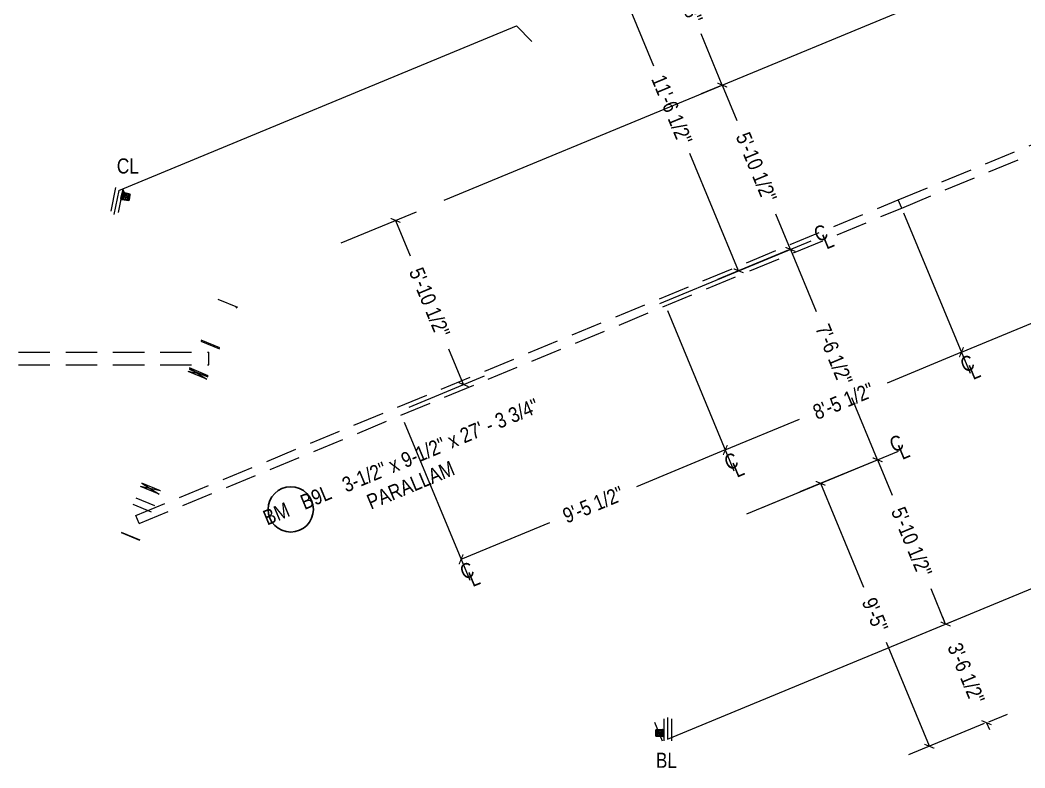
# Model space of a CAD drawing. Header units: inches. Extents: x 23376 to 25615, y 13129 to 14827.
# Drawn here: x 24921.8 to 25320.8, y 13489 to 13786.1 of the extents above; entities that cross this region are included whole.
import ezdxf

# ---------------------------------------------------------------- set-up
doc = ezdxf.new("R2010")
doc.units = ezdxf.units.IN
doc.header["$MEASUREMENT"] = 0
doc.linetypes.add('HIDDEN', pattern=[0.375, 0.25, -0.125])
for name, color, linetype, lineweight in [('BEAM SEAT', 7, 'Continuous', 20), ('BEAMS TEXT', 3, 'Continuous', 20), ('FLOOR BEAMS', 3, 'HIDDEN', 20), ('FOUNDATION', 7, 'Continuous', 30)]:
    doc.layers.add(name, color=color, linetype=linetype, lineweight=lineweight)
doc.layers.add('DIMENSIONS', color=3, linetype='Continuous')
doc.layers.add('DIMENSIONS @ 1', color=3, linetype='Continuous')
doc.styles.add('ARCHENTLTD', font='technical.ttf', dxfattribs={"height": 6})
doc.dimstyles.new('ARCHENTLTD', dxfattribs={"dimscale": 0.05, "dimtxt": 6, "dimasz": 3, "dimexe": 9, "dimexo": 1, "dimgap": 2.5, "dimtad": 0, "dimdec": 1, "dimzin": 1, "dimdsep": 46, "dimlunit": 4, "dimtxsty": 'ARCHENTLTD', "dimblk": 'ARCHTICK', "dimcen": 6, "dimclrd": 256, "dimclre": 256, "dimclrt": 256, "dimazin": 0, "dimtol": 1, "dimtfac": 1, "dimtdec": 1, "dimtofl": 0, "dimtmove": 1, "dimatfit": 3, "dimldrblk": 'ARCHTICK', "dimfxl": 1, "dimfrac": 2, "dimtolj": 1, "dimtzin": 0, "dimlwd": 9, "dimlwe": 9, "dimarcsym": 0})

# ---------------------------------------------------------------- blocks, each defined once
blk = doc.blocks.new('_ArchTick')
at = {"color": 0, "linetype": 'ByBlock', "const_width": 0.15}
blk.add_lwpolyline([(-0.5, -0.5), (0.5, 0.5)], dxfattribs=at)
blk = doc.blocks.new('*D23')
at = {"layer": 'DIMENSIONS', "lineweight": 9}
for p, q in [((25049.36, 13697.64), (25079.22, 13710.01)), ((25070.9, 13706.56), (25076.71, 13692.54)), ((25097.93, 13641.31), (25092.12, 13655.33)), ((25076.39, 13632.39), (25106.25, 13644.75))]:
    blk.add_line(p, q, dxfattribs=at)
at = {"layer": 'DIMENSIONS', "lineweight": 9, "xscale": 3, "yscale": 3, "zscale": 3}
for p, rotation in [((25070.9, 13706.56), 112.4999999999994), ((25097.93, 13641.31), 292.4999999999994)]:
    blk.add_blockref('_ArchTick', p, dxfattribs=dict(at, rotation=rotation))
at = {"layer": 'DIMENSIONS', "lineweight": 9, "insert": (25084.42, 13673.93), "char_height": 6, "attachment_point": 5, "rotation": 292.5, "style": 'ARCHENTLTD'}
blk.add_mtext('\\A1;5\'-10 1/2"', dxfattribs=at)
blk = doc.blocks.new('*D24')
at = {"layer": 'DIMENSIONS', "lineweight": 9}
for p, q in [((25175.83, 13673.57), (25236, 13698.5)), ((25227.69, 13695.05), (25237.89, 13670.42)), ((25262.32, 13611.44), (25252.12, 13636.07)), ((25210.47, 13589.96), (25270.63, 13614.89))]:
    blk.add_line(p, q, dxfattribs=at)
at = {"layer": 'DIMENSIONS', "lineweight": 9, "xscale": 3, "yscale": 3, "zscale": 3}
for p, rotation in [((25227.69, 13695.05), 112.5000000000001), ((25262.32, 13611.44), 292.5000000000001)]:
    blk.add_blockref('_ArchTick', p, dxfattribs=dict(at, rotation=rotation))
at = {"layer": 'DIMENSIONS', "lineweight": 9, "insert": (25245, 13653.25), "char_height": 6, "attachment_point": 5, "rotation": 292.5, "style": 'ARCHENTLTD'}
blk.add_mtext('\\A1;7\'-6 1/2"', dxfattribs=at)
blk = doc.blocks.new('*D25')
at = {"layer": 'DIMENSIONS', "lineweight": 9}
for p, q in [((25215.55, 13592.07), (25270.63, 13614.89)), ((25262.32, 13611.44), (25268.13, 13597.42)), ((25289.35, 13546.19), (25283.54, 13560.21)), ((25242.58, 13526.81), (25297.66, 13549.63))]:
    blk.add_line(p, q, dxfattribs=at)
at = {"layer": 'DIMENSIONS', "lineweight": 9, "xscale": 3, "yscale": 3, "zscale": 3}
for p, rotation in [((25262.32, 13611.44), 112.4999999999988), ((25289.35, 13546.19), 292.4999999999988)]:
    blk.add_blockref('_ArchTick', p, dxfattribs=dict(at, rotation=rotation))
at = {"layer": 'DIMENSIONS', "lineweight": 9, "insert": (25275.83, 13578.81), "char_height": 6, "attachment_point": 5, "rotation": 292.5, "style": 'ARCHENTLTD'}
blk.add_mtext('\\A1;5\'-10 1/2"', dxfattribs=at)
blk = doc.blocks.new('*D26')
at = {"layer": 'DIMENSIONS', "lineweight": 9}
for p, q in [((25289.35, 13546.19), (25288.2, 13548.96)), ((25290.27, 13546.57), (25297.66, 13549.63)), ((25306.51, 13507.37), (25313.9, 13510.43)), ((25305.58, 13506.99), (25306.73, 13504.22))]:
    blk.add_line(p, q, dxfattribs=at)
at = {"layer": 'DIMENSIONS', "lineweight": 9, "xscale": 3, "yscale": 3, "zscale": 3}
for p, rotation in [((25289.35, 13546.19), 292.4999999999997), ((25305.58, 13506.99), 112.4999999999997)]:
    blk.add_blockref('_ArchTick', p, dxfattribs=dict(at, rotation=rotation))
at = {"layer": 'DIMENSIONS', "lineweight": 9, "insert": (25297.47, 13526.59), "char_height": 6, "attachment_point": 5, "rotation": 292.5, "style": 'ARCHENTLTD'}
blk.add_mtext('\\A1;3\'-6 1/2"', dxfattribs=at)
blk = doc.blocks.new('*D27')
at = {"layer": 'DIMENSIONS', "lineweight": 9}
for p, q in [((25199.73, 13759.93), (25192.34, 13756.86)), ((25200.66, 13760.31), (25206.47, 13746.28)), ((25227.69, 13695.05), (25221.88, 13709.08)), ((25226.76, 13694.67), (25219.37, 13691.61))]:
    blk.add_line(p, q, dxfattribs=at)
at = {"layer": 'DIMENSIONS', "lineweight": 9, "xscale": 3, "yscale": 3, "zscale": 3}
for p, rotation in [((25200.66, 13760.31), 112.500000000001), ((25227.69, 13695.05), 292.500000000001)]:
    blk.add_blockref('_ArchTick', p, dxfattribs=dict(at, rotation=rotation))
at = {"layer": 'DIMENSIONS', "lineweight": 9, "insert": (25214.17, 13727.68), "char_height": 6, "attachment_point": 5, "rotation": 292.5, "style": 'ARCHENTLTD'}
blk.add_mtext('\\A1;5\'-10 1/2"', dxfattribs=at)
blk = doc.blocks.new('*D28')
at = {"layer": 'DIMENSIONS', "lineweight": 9}
for p, q in [((25173.82, 13822.67), (25166.36, 13819.58)), ((25174.68, 13823.02), (25183.12, 13802.65)), ((25200.66, 13760.31), (25192.22, 13780.68)), ((25199.73, 13759.93), (25192.34, 13756.86))]:
    blk.add_line(p, q, dxfattribs=at)
at = {"layer": 'DIMENSIONS', "lineweight": 9, "xscale": 3, "yscale": 3, "zscale": 3}
for p, rotation in [((25174.68, 13823.02), 112.500000000001), ((25200.66, 13760.31), 292.500000000001)]:
    blk.add_blockref('_ArchTick', p, dxfattribs=dict(at, rotation=rotation))
at = {"layer": 'DIMENSIONS', "lineweight": 9, "insert": (25187.67, 13791.67), "char_height": 6, "attachment_point": 5, "rotation": 292.5, "style": 'ARCHENTLTD'}
blk.add_mtext('\\A1;5\'-8"', dxfattribs=at)
blk = doc.blocks.new('*D29')
at = {"layer": 'DIMENSIONS', "lineweight": 9}
for p, q in [((25261.46, 13611.09), (25231.39, 13598.65)), ((25239.7, 13602.09), (25256.78, 13560.8)), ((25282.9, 13497.61), (25265.83, 13538.9)), ((25304.66, 13506.61), (25274.58, 13494.17))]:
    blk.add_line(p, q, dxfattribs=at)
at = {"layer": 'DIMENSIONS', "lineweight": 9, "xscale": 3, "yscale": 3, "zscale": 3}
for p, rotation in [((25239.7, 13602.09), 112.4627162867317), ((25282.9, 13497.61), 292.4627162867317)]:
    blk.add_blockref('_ArchTick', p, dxfattribs=dict(at, rotation=rotation))
at = {"layer": 'DIMENSIONS', "lineweight": 9, "insert": (25261.3, 13549.85), "char_height": 6, "attachment_point": 5, "rotation": 292.4627, "style": 'ARCHENTLTD'}
blk.add_mtext('\\A1;9\'-5"', dxfattribs=at)
blk = doc.blocks.new('*D30')
at = {"layer": 'DIMENSIONS', "lineweight": 9}
for p, q in [((25173.75, 13822.64), (25145.81, 13811.06)), ((25154.12, 13814.51), (25173.41, 13767.94)), ((25207.13, 13686.54), (25187.84, 13733.1)), ((25226.76, 13694.67), (25198.81, 13683.09))]:
    blk.add_line(p, q, dxfattribs=at)
at = {"layer": 'DIMENSIONS', "lineweight": 9, "xscale": 3, "yscale": 3, "zscale": 3}
for p, rotation in [((25154.12, 13814.51), 112.5000000000006), ((25207.13, 13686.54), 292.5000000000007)]:
    blk.add_blockref('_ArchTick', p, dxfattribs=dict(at, rotation=rotation))
at = {"layer": 'DIMENSIONS', "lineweight": 9, "insert": (25180.62, 13750.52), "char_height": 6, "attachment_point": 5, "rotation": 292.5, "style": 'ARCHENTLTD'}
blk.add_mtext('\\A1;11\'-6 1/2"', dxfattribs=at)
blk = doc.blocks.new('*D32')
at = {"layer": 'DIMENSIONS', "lineweight": 9}
for p, q in [((25377.18, 13752.92), (25403.59, 13689.16)), ((25272.66, 13709.62), (25299.07, 13645.87)), ((25400.14, 13697.48), (25358.83, 13680.36)), ((25295.62, 13654.18), (25336.94, 13671.3))]:
    blk.add_line(p, q, dxfattribs=at)
at = {"layer": 'DIMENSIONS', "lineweight": 9, "xscale": 3, "yscale": 3, "zscale": 3}
for p, rotation in [((25400.14, 13697.48), 22.50000000000032), ((25295.62, 13654.18), 202.5000000000003)]:
    blk.add_blockref('_ArchTick', p, dxfattribs=dict(at, rotation=rotation))
at = {"layer": 'DIMENSIONS', "lineweight": 9, "insert": (25347.88, 13675.83), "char_height": 6, "attachment_point": 5, "rotation": 22.5, "style": 'ARCHENTLTD'}
blk.add_mtext('\\A1;9\'-5"', dxfattribs=at)
blk = doc.blocks.new('*D33')
at = {"layer": 'DIMENSIONS', "lineweight": 9}
for p, q in [((25272.66, 13709.62), (25299.07, 13645.87)), ((25178.88, 13670.78), (25205.29, 13607.02)), ((25295.62, 13654.18), (25266.09, 13641.95)), ((25201.85, 13615.34), (25231.38, 13627.57))]:
    blk.add_line(p, q, dxfattribs=at)
at = {"layer": 'DIMENSIONS', "lineweight": 9, "xscale": 3, "yscale": 3, "zscale": 3}
for p, rotation in [((25295.62, 13654.18), 22.50000000000032), ((25201.85, 13615.34), 202.5000000000003)]:
    blk.add_blockref('_ArchTick', p, dxfattribs=dict(at, rotation=rotation))
at = {"layer": 'DIMENSIONS', "lineweight": 9, "insert": (25248.74, 13634.76), "char_height": 6, "attachment_point": 5, "rotation": 22.5, "style": 'ARCHENTLTD'}
blk.add_mtext('\\A1;8\'-5 1/2"', dxfattribs=at)
blk = doc.blocks.new('*D34')
at = {"layer": 'DIMENSIONS', "lineweight": 9}
for p, q in [((25178.88, 13670.78), (25205.29, 13607.02)), ((25074.36, 13626.4), (25100.39, 13563.57)), ((25201.85, 13615.34), (25166.65, 13600.76)), ((25096.95, 13571.89), (25132.15, 13586.47))]:
    blk.add_line(p, q, dxfattribs=at)
at = {"layer": 'DIMENSIONS', "lineweight": 9, "xscale": 3, "yscale": 3, "zscale": 3}
for p, rotation in [((25201.85, 13615.34), 22.50000000000032), ((25096.95, 13571.89), 202.5000000000003)]:
    blk.add_blockref('_ArchTick', p, dxfattribs=dict(at, rotation=rotation))
at = {"layer": 'DIMENSIONS', "lineweight": 9, "insert": (25149.4, 13593.61), "char_height": 6, "attachment_point": 5, "rotation": 22.5, "style": 'ARCHENTLTD'}
blk.add_mtext('\\A1;9\'-5 1/2"', dxfattribs=at)

msp = doc.modelspace()

# ---------------------------------------------------------------- linework, layer by layer
for p, q in [((24965.5093, 13716.93313), (24962.93786, 13717.60695)), ((24962.33232, 13717.47008), (24961.89321, 13715.26251)), ((24962.26897, 13715.02284), (24962.03404, 13715.06957)), ((24962.42669, 13717.23204), (24962.04646, 13715.32052)), ((24962.18324, 13715.2913), (24962.04733, 13715.31834)), ((24962.24316, 13715.17681), (24962.13623, 13715.19808)), ((24962.57147, 13717.24749), (24962.1824, 13715.29147)), ((24965.02165, 13714.48157), (24962.19909, 13714.86445)), ((24962.23984, 13715.17682), (24965.04881, 13714.61808)), ((24965.0197, 13714.47535), (24962.27055, 13715.02219)), ((24962.31928, 13715.23096), (24962.30703, 13715.16937)), ((24962.31267, 13715.23396), (24962.3487, 13715.41506)), ((24962.46824, 13717.44502), (24962.33465, 13717.47159)), ((24962.34443, 13715.3936), (24962.65238, 13716.94177)), ((24962.42667, 13717.23607), (24962.46824, 13717.44502)), ((24962.7882, 13716.99521), (24962.47417, 13715.41646)), ((24962.65046, 13716.93213), (24962.7049, 13717.2058)), ((24962.71443, 13717.21749), (24962.73587, 13717.32528)), ((24962.72702, 13717.32423), (24965.47824, 13716.77698)), ((24962.76026, 13717.48415), (24965.50941, 13716.93731)), ((24963.2504, 13716.91132), (24962.93482, 13715.32483)), ((24964.77558, 13716.59989), (24964.46155, 13715.02115)), ((24965.23777, 13716.516), (24964.9222, 13714.92952)), ((24965.09531, 13714.85549), (24965.0197, 13714.47535)), ((24965.44407, 13716.60521), (24965.07756, 13714.76264)), ((24965.40316, 13716.40316), (24965.12803, 13715.01995)), ((24965.50941, 13716.93731), (24965.43336, 13716.55498)), ((25174.23235, 13504.13044), (25176.88584, 13504.28965)), ((25177.03746, 13503.97123), (25174.23235, 13503.97123)), ((25174.23235, 13503.7961), (25174.23235, 13501.91743)), ((25177.03606, 13504.13457), (25174.23305, 13504.13457)), ((25174.23305, 13504.13457), (25174.23305, 13503.74474)), ((25174.23305, 13503.58995), (25174.23305, 13502.17964)), ((25174.41728, 13503.66836), (25174.41728, 13502.05079)), ((25174.88695, 13503.66046), (25174.88695, 13502.05079)), ((25176.44359, 13503.66836), (25176.44359, 13502.05079)), ((25176.91327, 13503.66046), (25176.91327, 13502.05079)), ((25177.02899, 13503.86408), (25177.02899, 13503.97399)), ((25177.03606, 13503.57173), (25177.03606, 13503.85076)), ((25177.03606, 13502.00305), (25177.03606, 13503.58156)), ((25177.17505, 13503.86562), (25177.17505, 13501.87128)), ((25177.31404, 13503.82222), (25177.31404, 13501.87325)), ((25177.31484, 13503.82617), (25177.31484, 13504.03921)), ((25177.31484, 13504.03921), (25177.45105, 13504.03921)), ((25177.45304, 13504.03727), (25177.45304, 13501.78646)), ((25177.09634, 13501.77004), (25174.23235, 13501.77004)), ((25174.23235, 13501.63085), (25177.07537, 13501.45572)), ((25174.23305, 13502.01196), (25174.23305, 13501.62437)), ((25174.23305, 13501.62437), (25177.03606, 13501.62437)), ((25177.02899, 13501.83864), (25177.02899, 13501.77583)), ((25177.03606, 13501.84029), (25177.03606, 13502.02494)), ((25177.03773, 13501.6247), (25177.27727, 13501.6247)), ((25177.09309, 13501.77068), (25177.20212, 13501.77068)), ((25177.17419, 13501.87128), (25177.31277, 13501.87128))]:
    msp.add_line(p, q)
for centre in [(24963.88831, 13715.97317), (25175.63491, 13502.87269)]:
    msp.add_circle(centre, 0.42938)
for centre, radius, start, end in [((24962.81622, 13717.26301), 0.36481, 70.5236503, 169.5543792), ((24962.09102, 13715.25578), 0.19473, 161.8941424, 252.9859446), ((24962.23354, 13715.19347), 0.33081, 173.4165913, 264.0228902), ((24962.16444, 13715.3127), 0.11803, 168.5345666, 256.1710714), ((24962.24577, 13715.24482), 0.06774, 252.6466452, 350.7791008), ((24962.34609, 13715.48619), 0.09234, 269.4266562, 68.0733438), ((24962.8068, 13717.07304), 0.41361, 96.7074995, 156.7871623), ((24962.71025, 13715.39959), 0.23485, 168.2479927, 349.2520073), ((24962.63325, 13717.20882), 0.07342, 357.3753161, 146.8158338), ((24962.69169, 13717.20438), 0.12913, 74.0907127, 156.7077823), ((24962.65243, 13717.02624), 0.09234, 269.4266562, 68.0733438), ((24963.01208, 13716.91699), 0.23838, 358.6365312, 158.8634688), ((24963.64421, 13714.85705), 0.16042, 4.575352, 146.9141092), ((24964.08524, 13717.10889), 0.15198, 189.4709144, 328.0290856), ((24964.69763, 13715.00427), 0.23485, 168.2479927, 349.2520073), ((24964.99946, 13716.52167), 0.23838, 358.6365312, 158.8634688), ((24965.10283, 13714.93841), 0.08503, 72.6111199, 264.8888801), ((24965.40496, 13716.4816), 0.08011, 68.8105185, 268.6894815), ((25174.24659, 13503.66723), 0.08011, 260.0605185, 99.9394815), ((25174.24185, 13502.09475), 0.08503, 263.8611199, 96.1388801), ((25174.65211, 13502.0803), 0.23485, 179.4979927, 0.5020073), ((25174.65211, 13503.62743), 0.23838, 9.8865312, 170.1134688), ((25175.66334, 13504.025), 0.15198, 200.7209144, 339.2790856), ((25176.67843, 13502.0803), 0.23485, 179.4979927, 0.5020073), ((25176.67843, 13503.62743), 0.23838, 9.8865312, 170.1134688), ((25176.93803, 13503.92859), 0.36481, 359.1956208, 98.2263497), ((25177.05249, 13503.66441), 0.09234, 100.6766562, 259.3233438), ((25177.05249, 13502.09419), 0.09234, 100.6766562, 259.3233438), ((25177.10692, 13503.83975), 0.07342, 21.9341662, 171.3746839), ((25176.91021, 13503.74043), 0.41361, 11.9628377, 72.0425005), ((25177.04873, 13503.84679), 0.12913, 12.0422177, 94.6592873), ((25175.65657, 13501.73039), 0.16042, 21.8358908, 164.174648), ((25177.1038, 13501.83789), 0.06774, 177.9708992, 276.1033548), ((25177.10577, 13501.78514), 0.33081, 264.7271098, 355.3334087), ((25177.19681, 13501.88859), 0.11803, 272.5789286, 0.2154334), ((25177.25771, 13501.81845), 0.19473, 275.7640554, 6.8558576)]:
    msp.add_arc(centre, radius, start, end)
at = {"layer": 'BEAM SEAT', "lineweight": 9}
for p, q in [((24993.56369, 13658.55008), (25000.95473, 13655.48861)), ((24988.97149, 13647.46352), (24996.36253, 13644.40206)), ((24967.77965, 13596.30188), (24975.17068, 13593.24041)), ((24969.43043, 13579.38222), (24962.03939, 13582.44369))]:
    msp.add_line(p, q, dxfattribs=at)
at = {"layer": 'BEAMS TEXT', "linetype": 'Continuous', "lineweight": 30, "ltscale": 75}
msp.add_circle((25029.30356, 13591.7411), 9, dxfattribs=at)
at = {"layer": 'DIMENSIONS', "color": 6, "lineweight": 9}
for p, q in [((25090.24511, 13714.57479), (25304.36759, 13803.26722)), ((25178.93754, 13500.45231), (25393.06002, 13589.14475))]:
    msp.add_line(p, q, dxfattribs=at)
at = {"layer": 'FLOOR BEAMS', "color": 3, "ltscale": 50}
for p, q in [((25270.55333, 13714.70329), (25479.3635, 13801.1953)), ((25271.89272, 13711.46971), (25480.70289, 13797.96172)), ((24967.79727, 13589.29763), (25270.55333, 13714.70329)), ((25271.89272, 13711.46971), (25270.55333, 13714.70329)), ((24969.13667, 13586.06405), (25271.89272, 13711.46971)), ((24969.13667, 13586.06405), (24967.79727, 13589.29763))]:
    msp.add_line(p, q, dxfattribs=at)
at = {"layer": 'FLOOR BEAMS', "color": 3, "lineweight": 9, "ltscale": 50}
for p, q in [((24658.68412, 13654.23051), (24996.77447, 13654.23051)), ((24996.77447, 13649.10551), (24996.77447, 13654.23051)), ((24658.68412, 13649.10551), (24996.77447, 13649.10551))]:
    msp.add_line(p, q, dxfattribs=at)
at = {"layer": 'FOUNDATION', "lineweight": 9}
for p, q in [((24960.98823, 13718.40162), (25118.9285, 13783.82263)), ((25125.05144, 13777.69969), (25118.9285, 13783.82263)), ((24959.71258, 13719.67727), (24957.83552, 13710.24063)), ((24960.98823, 13718.40162), (24959.11116, 13708.96498)), ((24962.65494, 13719.092), (24960.77787, 13709.65535)), ((25177.43754, 13508.49013), (25177.43754, 13499.83099)), ((25178.93754, 13509.11145), (25178.93754, 13500.45231)), ((25180.43754, 13508.49013), (25180.43754, 13499.83099))]:
    msp.add_line(p, q, dxfattribs=at)
at = {"layer": 'FOUNDATION', "color": 6, "lineweight": 9}
for p, q in [((24963.88831, 13715.97317), (24962.60502, 13719.07132)), ((25008.23933, 13671.94775), (25000.44968, 13675.17433)), ((25007.67561, 13671.71425), (25007.84072, 13672.11286)), ((25001.14376, 13655.94497), (24993.75272, 13659.00644)), ((24995.97753, 13643.47259), (24988.5865, 13646.53406)), ((24996.55156, 13644.85841), (24988.5865, 13646.53406)), ((24989.13799, 13647.86549), (24995.97753, 13643.47259)), ((24996.55156, 13644.85841), (24989.16052, 13647.91988)), ((24970.19516, 13602.13345), (24977.0347, 13597.74056)), ((24977.60873, 13599.12638), (24970.21769, 13602.18784)), ((24977.0347, 13597.74056), (24969.64367, 13600.80203)), ((24977.60873, 13599.12638), (24969.64367, 13600.80203)), ((24974.06891, 13590.58049), (24966.67787, 13593.64196)), ((24969.4767, 13579.49394), (24962.08567, 13582.5554)), ((25176.9743, 13499.63911), (25173.91283, 13507.03014))]:
    msp.add_line(p, q, dxfattribs=at)

# ---------------------------------------------------------------- texts
at = {"layer": 'BEAMS TEXT', "linetype": 'Continuous', "lineweight": 9, "char_height": 6, "attachment_point": 5, "style": 'ARCHENTLTD'}
for s, insert, rotation in [('CL \\P\\P  ', (24964.56248, 13718.12966), 359.6375), ('BM   B9L   3-1/2" x 9-1/2" x 27\' - 3 3/4"\\PPARALLAM \\P\\P  ', (25078.81389, 13596.81584), 22.6375), ('BL \\P\\P  ', (25178.42922, 13482.03767), 359.6375)]:
    msp.add_mtext(s, dxfattribs=dict(at, insert=insert, rotation=rotation))
at = {"layer": 'DIMENSIONS @ 1', "lineweight": 9, "char_height": 6, "width": 30.9482514, "attachment_point": 1, "rotation": 22.5, "style": 'ARCHENTLTD'}
for s, insert in [('C', (25236.34102, 13703.37783)), ('L', (25239.74276, 13700.50129)), ('C', (25294.51067, 13651.52917)), ('L', (25297.91241, 13648.65263)), ('C', (25266.4009, 13619.76673)), ('C', (25200.73689, 13612.68681)), ('L', (25269.80264, 13616.89019)), ('L', (25204.13863, 13609.81027)), ('C', (25095.83364, 13569.23445)), ('L', (25099.23538, 13566.35791))]:
    msp.add_mtext(s, dxfattribs=dict(at, insert=insert))

# ---------------------------------------------------------------- dimensions: what is measured, and where the dimension line sits
at = {"layer": 'DIMENSIONS', "lineweight": 9}
for p1, p2, distance, picture, middle in [((25227.6852, 13695.05254), (25174.678, 13823.02326), 22.25086, '*D30', (25180.62449, 13750.52287)), ((25227.6852, 13695.05254), (25200.65541, 13760.30823), 0, '*D27', (25214.17031, 13727.68039)), ((25376.79598, 13753.83967), (25272.27541, 13710.54583), 61.0083, '*D32', (25347.88255, 13675.82844)), ((25075.46935, 13632.00267), (25048.43956, 13697.25836), -24.31211, '*D23', (25084.41592, 13673.93436)), ((25174.90858, 13673.19175), (25209.54144, 13589.58065), 57.125, '*D24', (25245.00163, 13653.24699)), ((25214.62277, 13591.68541), (25241.65256, 13526.42972), 51.625, '*D25', (25275.83295, 13578.8136)), ((25262.38602, 13611.4696), (25305.58373, 13506.98887), -24.5461, '*D29', (25261.30113, 13549.85061)), ((25289.34785, 13546.18575), (25305.58373, 13506.98887), 0, '*D26', (25297.46579, 13526.58731))]:
    dim = msp.add_aligned_dim(p1=p1, p2=p2, distance=distance, dimstyle='ARCHENTLTD', override={"dimscale": 1, "dimtol": 0, "dimtix": 0, "dimtofl": 0, "dimtmove": 1, "dimatfit": 3}, dxfattribs=at)
    dim.commit()
    dim.dimension.update_dxf_attribs({"geometry": picture, "text_midpoint": middle})
for base, p1, p2, angle, picture, middle in [((25174.678, 13823.02326), (25200.65541, 13760.30823), (25174.74597, 13823.05141), 292.5, '*D28', (25187.6667, 13791.66575)), ((25201.8485, 13615.33915), (25272.27541, 13710.54583), (25178.50163, 13671.70346), 22.5, '*D33', (25248.73538, 13634.76033)), ((25096.94524, 13571.8868), (25178.50163, 13671.70346), (25073.98106, 13627.32723), 22.5, '*D34', (25149.39687, 13593.61297))]:
    dim = msp.add_linear_dim(base=base, p1=p1, p2=p2, angle=angle, dimstyle='ARCHENTLTD', override={"dimscale": 1, "dimtol": 0, "dimtix": 0, "dimtofl": 0, "dimtmove": 1, "dimatfit": 3}, dxfattribs=at)
    dim.commit()
    dim.dimension.update_dxf_attribs({"geometry": picture, "text_midpoint": middle})

doc.saveas('drawing.dxf')
